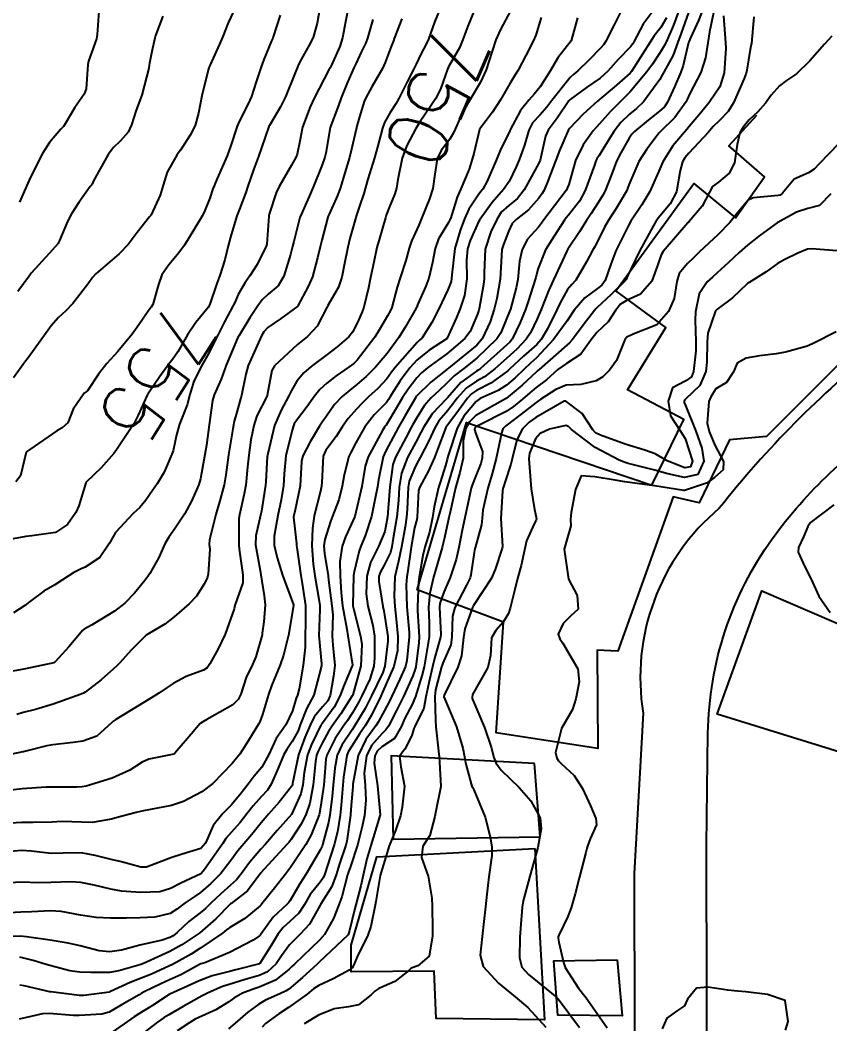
# Model space of a CAD drawing. Header units: metres. Extents: x 318500 to 325275, y 7408834 to 7428799.
# Drawn here: x 323869.6 to 323923.8, y 7420939.2 to 7421006.4 of the extents above; entities that cross this region are included whole.
import ezdxf
from ezdxf.enums import TextEntityAlignment as Align

# ---------------------------------------------------------------- set-up
doc = ezdxf.new("R2010")
doc.units = ezdxf.units.M
doc.header["$MEASUREMENT"] = 0
for name, color, linetype in [('Cotas', 45, 'Continuous'), ('Curvas de Nivel 1m', 11, 'Continuous'), ('Curvas de Nivel 5m', 15, 'Continuous'), ('Edificações', 30, 'Continuous'), ('Vias Primárias', 230, 'Continuous')]:
    doc.layers.add(name, color=color, linetype=linetype)
doc.styles.add('Style-STANDARD', font='STANDARD.shx')

msp = doc.modelspace()

# ---------------------------------------------------------------- linework, layer by layer
at = {"layer": 'Curvas de Nivel 1m', "flags": 128}
for points, elevation in [([(323897.704, 7421007.088), (323897.35, 7421006.219), (323896.942, 7421005.095), (323896.792, 7421004.76), (323896.445, 7421004.081), (323896.118, 7421003.421), (323895.967, 7421003.107), (323895.533, 7421002.225), (323894.976, 7421001.122), (323894.772, 7421000.757), (323894.396, 7421000.173), (323894.014, 7420999.507), (323893.875, 7420999.138), (323893.56, 7420997.944), (323893.338, 7420997.145), (323892.902, 7420995.718), (323892.738, 7420995.154), (323892.641, 7420994.839), (323892.31, 7420993.852), (323892.141, 7420993.323), (323892.09, 7420993.162), (323891.692, 7420991.753), (323891.556, 7420991.167), (323891.342, 7420990.086), (323891.152, 7420989.171), (323890.928, 7420988.485), (323890.221, 7420987.259), (323890.194, 7420987.207), (323890.179, 7420987.181), (323889.502, 7420985.889), (323888.858, 7420985.2), (323888.184, 7420984.649), (323886.65, 7420983.233), (323886.478, 7420982.922), (323886.166, 7420981.24), (323886.159, 7420981.22), (323886.139, 7420981.182), (323885.47, 7420979.896), (323885.264, 7420979.248), (323885.075, 7420978.276), (323884.932, 7420977.252), (323884.853, 7420976.477), (323884.729, 7420975.253), (323884.634, 7420974.672), (323884.308, 7420973.257), (323884.275, 7420973.01), (323884.267, 7420971.257), (323884.292, 7420970.971), (323884.536, 7420969.254), (323884.524, 7420968.702), (323884.024, 7420967.259), (323884.003, 7420967.206), (323883.947, 7420966.963), (323883.351, 7420965.269), (323882.895, 7420964.296), (323882.333, 7420963.283), (323882.151, 7420963.032), (323881.894, 7420962.87), (323880.749, 7420962.445), (323879.88, 7420961.985), (323879.485, 7420961.715), (323878.914, 7420961.33), (323878.265, 7420960.937), (323877.864, 7420960.691), (323876.042, 7420959.558), (323875.851, 7420959.436), (323875.777, 7420959.371), (323874.775, 7420958.442), (323873.831, 7420958.122), (323873.197, 7420958.032), (323871.827, 7420957.881), (323871.437, 7420957.815), (323870.027, 7420957.447), (323869.862, 7420957.407), (323869.819, 7420957.395), (323868.217, 7420957.063)], 751), ([(323909.804, 7421006.93), (323909.359, 7421006.054), (323908.813, 7421004.945), (323908.67, 7421004.733), (323908.453, 7421004.494), (323907.693, 7421003.706), (323906.944, 7421002.965), (323906.656, 7421002.739), (323906.426, 7421002.531), (323905.205, 7421000.988), (323904.862, 7421000.534), (323904.395, 7421000.011), (323903.905, 7420999.487), (323903.663, 7420999.007), (323903.376, 7420997.999), (323903.019, 7420997.013), (323902.808, 7420996.553), (323902.336, 7420995.571), (323901.96, 7420995.026), (323901.195, 7420994.159), (323900.394, 7420993.049), (323900.361, 7420992.987), (323900.297, 7420992.863), (323899.729, 7420991.608), (323899.56, 7420991.061), (323899.5, 7420990.299), (323899.51, 7420989.061), (323899.359, 7420987.937), (323899.064, 7420987.067), (323898.81, 7420986.472), (323898.207, 7420985.08), (323898.19, 7420985.06), (323897.001, 7420984.273), (323896.175, 7420983.605), (323895.707, 7420983.107), (323895.045, 7420982.228), (323894.363, 7420981.127), (323894.279, 7420980.987), (323894.135, 7420980.788), (323893.315, 7420979.949), (323892.691, 7420979.151), (323892.099, 7420978.077), (323891.772, 7420977.484), (323891.612, 7420977.165), (323891.308, 7420975.931), (323891.186, 7420975.169), (323890.945, 7420974.272), (323890.523, 7420973.175), (323890.388, 7420972.815), (323890.014, 7420971.61), (323889.958, 7420971.181), (323890.002, 7420970.667), (323890.235, 7420969.177), (323890.271, 7420968.883), (323890.496, 7420967.175), (323890.543, 7420966.575), (323890.503, 7420965.174), (323890.555, 7420964.539), (323890.68, 7420963.172), (323890.601, 7420962.465), (323890.375, 7420961.175), (323890.228, 7420960.823), (323889.868, 7420960.404), (323889.301, 7420959.745), (323889.031, 7420959.192), (323888.681, 7420958.353), (323888.256, 7420957.203), (323887.865, 7420955.274), (323887.855, 7420955.209), (323887.846, 7420955.163), (323887.798, 7420955.076), (323886.968, 7420954.036), (323886.256, 7420953.233), (323886.028, 7420952.975), (323885.761, 7420952.656), (323885.125, 7420951.871), (323884.596, 7420951.251), (323884.208, 7420950.783), (323883.729, 7420950.124), (323883.065, 7420949.27), (323882.405, 7420948.585), (323881.701, 7420947.994), (323881.282, 7420947.708), (323880.682, 7420947.3), (323880.124, 7420946.865), (323879.679, 7420946.591), (323878.651, 7420946.35), (323877.674, 7420946.292), (323876.748, 7420946.28), (323875.674, 7420946.271), (323874.735, 7420946.319), (323873.676, 7420946.471), (323872.377, 7420946.712), (323871.68, 7420946.767), (323870.412, 7420946.706), (323869.679, 7420946.684), (323868.523, 7420946.616)], 746), ([(323902.462, 7421007.03), (323901.762, 7421005.739), (323901.448, 7421005.035), (323901.2, 7421004.287), (323900.798, 7421003.044), (323900.422, 7421002.203), (323899.738, 7421001.06), (323899.239, 7421000.226), (323898.728, 7420999.075), (323898.628, 7420998.824), (323898.37, 7420998.389), (323897.805, 7420997.638), (323897.522, 7420997.088), (323897.367, 7420996.063), (323897.244, 7420995.091), (323897.014, 7420994.399), (323896.485, 7420993.098), (323896.429, 7420992.968), (323896.293, 7420992.638), (323895.815, 7420991.569), (323895.651, 7420991.109), (323895.43, 7420990.28), (323895.058, 7420989.118), (323894.856, 7420988.505), (323894.491, 7420987.126), (323894.415, 7420986.929), (323894.212, 7420986.581), (323893.682, 7420985.654), (323893.363, 7420985.142), (323892.174, 7420983.603), (323891.95, 7420983.385), (323891.648, 7420983.165), (323890.78, 7420982.555), (323890.153, 7420982.072), (323889.687, 7420981.647), (323889.322, 7420981.192), (323888.829, 7420980.5), (323888.115, 7420979.567), (323887.972, 7420979.352), (323887.912, 7420979.213), (323887.828, 7420978.935), (323887.407, 7420977.22), (323887.288, 7420976.005), (323887.244, 7420975.222), (323887.097, 7420974.275), (323886.872, 7420973.227), (323886.622, 7420971.837), (323886.637, 7420971.231), (323886.834, 7420970.391), (323887.196, 7420969.222), (323887.921, 7420967.24), (323887.931, 7420967.21), (323887.928, 7420967.189), (323887.592, 7420965.215), (323887.252, 7420963.877), (323887.028, 7420963.223), (323886.457, 7420961.81), (323886.245, 7420961.234), (323885.856, 7420959.89), (323885.68, 7420959.413), (323885.589, 7420959.243), (323884.921, 7420958.162), (323884.323, 7420957.255), (323884.101, 7420956.973), (323883.814, 7420956.619), (323882.522, 7420955.279), (323881.784, 7420954.722), (323880.564, 7420954.088), (323879.775, 7420953.818), (323877.889, 7420953.456), (323877.771, 7420953.436), (323877.41, 7420953.345), (323876.127, 7420953.002), (323875.763, 7420952.906), (323874.464, 7420952.678), (323873.76, 7420952.691), (323872.43, 7420952.74), (323871.759, 7420952.704), (323870.52, 7420952.677), (323869.759, 7420952.685), (323868.614, 7420952.605)], 749), ([(323891.572, 7421007.169), (323891.396, 7421006.251), (323891.197, 7421005.173), (323891.016, 7421004.61), (323890.432, 7421003.302), (323890.387, 7421003.224), (323890.368, 7421003.181), (323890.294, 7421003.048), (323889.323, 7421001.196), (323889.035, 7421000.566), (323888.52, 7420999.208), (323888.491, 7420999.095), (323888.368, 7420998.382), (323888.164, 7420997.401), (323888.094, 7420997.214), (323887.793, 7420996.666), (323886.96, 7420995.231), (323886.759, 7420994.798), (323886.302, 7420993.388), (323886.269, 7420993.272), (323886.263, 7420993.24), (323886.135, 7420991.378), (323886.101, 7420991.242), (323885.489, 7420990.016), (323885.004, 7420989.252), (323884.686, 7420988.813), (323884.231, 7420987.994), (323884.008, 7420987.479), (323883.898, 7420987.265), (323883.298, 7420986.179), (323882.859, 7420985.28), (323882.176, 7420983.916), (323881.824, 7420983.295), (323881.258, 7420982.199), (323880.988, 7420981.307), (323880.808, 7420980.632), (323880.307, 7420979.317), (323880.103, 7420978.606), (323879.871, 7420977.543), (323879.796, 7420977.323), (323879.277, 7420976.123), (323878.811, 7420975.332), (323878.495, 7420974.894), (323878.043, 7420974.234), (323877.638, 7420973.744), (323877.2, 7420973.352), (323876.017, 7420972.084), (323875.621, 7420971.376), (323874.977, 7420970.404), (323873.985, 7420969.762), (323873.734, 7420969.652), (323873.234, 7420969.407), (323872.466, 7420968.922), (323871.967, 7420968.584), (323871.232, 7420968.16), (323870.274, 7420967.445), (323869.947, 7420967.198), (323869.19, 7420966.709)], 754), ([(323884.064, 7421007.266), (323883.562, 7421006.186), (323883.195, 7421005.279), (323882.976, 7421004.758), (323882.434, 7421003.571), (323882.344, 7421003.379), (323882.304, 7421003.292), (323882.243, 7421003.107), (323881.791, 7421001.299), (323881.567, 7421000.128), (323881.341, 7420999.306), (323881.018, 7420998.663), (323880.355, 7420997.662), (323880.215, 7420997.458), (323880.119, 7420997.322), (323879.479, 7420996.188), (323879.209, 7420995.331), (323878.997, 7420994.656), (323878.404, 7420993.339), (323878.364, 7420993.274), (323878.298, 7420993.2), (323877.479, 7420992.155), (323876.872, 7420991.361), (323876.263, 7420990.717), (323874.709, 7420989.393), (323874.489, 7420989.153), (323874.241, 7420988.783), (323873.641, 7420987.994), (323873.158, 7420987.411), (323872.707, 7420986.92), (323872.206, 7420986.463), (323871.718, 7420985.907), (323871.375, 7420985.432), (323870.173, 7420983.765), (323869.945, 7420983.453), (323869.194, 7420982.425)], 757), ([(323914.328, 7421006.872), (323913.844, 7421005.501), (323913.622, 7421004.878), (323913.301, 7421004.028), (323912.68, 7421002.887), (323912.589, 7421002.728), (323912.425, 7421002.401), (323911.332, 7421000.906), (323910.861, 7421000.455), (323910.397, 7421000.075), (323909.814, 7420999.504), (323909.361, 7420998.93), (323908.982, 7420998.323), (323908.355, 7420997.298), (323908.214, 7420997.08), (323908.148, 7420996.943), (323908.052, 7420996.649), (323907.432, 7420994.953), (323907.035, 7420994.243), (323906.305, 7420993.322), (323906.146, 7420993.128), (323906.036, 7420992.974), (323905.35, 7420991.918), (323904.777, 7420990.992), (323904.257, 7420989.703), (323904.116, 7420989.137), (323904.078, 7420989.002), (323903.641, 7420987.594), (323903.434, 7420987.008), (323903.076, 7420986.142), (323902.548, 7420985.016), (323902.389, 7420984.817), (323902.186, 7420984.636), (323900.421, 7420983.046), (323900.279, 7420982.937), (323900.167, 7420982.873), (323899.112, 7420982.109), (323898.211, 7420981.079), (323898.181, 7420981.038), (323898.139, 7420980.991), (323897.186, 7420980.027), (323896.608, 7420979.095), (323896.443, 7420978.761), (323896.1, 7420978.132), (323895.544, 7420977.108), (323895.135, 7420976.053), (323894.982, 7420975.116), (323894.934, 7420974.229), (323894.833, 7420973.118), (323894.597, 7420971.702), (323894.5, 7420971.123), (323894.398, 7420970.73), (323893.992, 7420969.901), (323893.708, 7420969.41), (323893.633, 7420969.135), (323893.635, 7420968.794), (323893.9, 7420967.131), (323893.955, 7420966.829), (323894.228, 7420965.126), (323894.236, 7420964.814), (323894.037, 7420963.128), (323893.896, 7420962.709), (323893.133, 7420961.141), (323892.708, 7420960.307), (323892.029, 7420959.157), (323891.96, 7420959.047), (323891.846, 7420958.882), (323891.158, 7420957.839), (323890.849, 7420957.17), (323890.679, 7420956.303), (323890.584, 7420955.172), (323890.516, 7420954.446), (323890.357, 7420953.174), (323890.261, 7420952.677), (323889.857, 7420951.179), (323889.829, 7420951.09), (323889.737, 7420950.863), (323888.744, 7420949.195), (323888.339, 7420948.572), (323887.694, 7420947.461), (323887.595, 7420947.308), (323887.497, 7420947.212), (323886.563, 7420946.335), (323885.759, 7420945.229), (323885.723, 7420945.166), (323885.659, 7420945.093), (323885.23, 7420944.811), (323883.647, 7420943.967), (323882.002, 7420943.285), (323881.72, 7420943.207), (323881.638, 7420943.18), (323880.422, 7420942.509), (323879.622, 7420942.138), (323879.05, 7420941.887), (323877.927, 7420941.335), (323877.725, 7420941.222), (323877.607, 7420941.149), (323876.468, 7420940.486), (323875.589, 7420939.993), (323875.107, 7420939.855), (323873.586, 7420939.759), (323873.215, 7420939.766), (323871.587, 7420939.884), (323871.139, 7420939.875), (323869.581, 7420939.525)], 742), ([(323874.915, 7421006.962), (323874.787, 7421005.395), (323874.743, 7421005.109), (323874.443, 7421004.238), (323874.208, 7421003.628), (323874.168, 7421003.403), (323874.055, 7421001.762), (323873.926, 7421001.405), (323873.299, 7421000.508), (323872.661, 7420999.417), (323872.539, 7420999.257), (323872.375, 7420999.07), (323871.613, 7420998.179), (323871.141, 7420997.438), (323870.334, 7420995.862), (323870.152, 7420995.453), (323869.598, 7420994.173)], 759), ([(323913.635, 7421006.879), (323913.339, 7421006.02), (323912.83, 7421004.886), (323912.71, 7421004.634), (323912.45, 7421004.191), (323911.916, 7421003.419), (323911.546, 7421002.903), (323910.416, 7421001.552), (323909.794, 7421000.929), (323909.101, 7421000.238), (323908.387, 7420999.422), (323908.155, 7420999.172), (323907.951, 7420998.946), (323907.297, 7420998.026), (323906.787, 7420996.963), (323906.334, 7420995.373), (323906.146, 7420994.973), (323905.367, 7420993.931), (323904.665, 7420992.995), (323904.515, 7420992.778), (323904.293, 7420992.521), (323903.578, 7420991.71), (323903.21, 7420991.011), (323903.039, 7420990.235), (323902.911, 7420989.013), (323902.802, 7420988.454), (323902.424, 7420987.018), (323902.369, 7420986.867), (323902.212, 7420986.489), (323901.785, 7420985.437), (323901.512, 7420985.03), (323900.177, 7420983.737), (323899.312, 7420983.063), (323898.675, 7420982.559), (323898.155, 7420982.059), (323897.653, 7420981.58), (323897.12, 7420981.09), (323896.663, 7420980.564), (323896.119, 7420979.692), (323895.909, 7420979.307), (323895.793, 7420979.105), (323895.447, 7420978.453), (323894.732, 7420977.12), (323894.57, 7420976.635), (323894.367, 7420975.125), (323894.347, 7420974.835), (323894.199, 7420973.127), (323894.02, 7420972.15), (323893.614, 7420971.136), (323893.064, 7420970.073), (323892.822, 7420969.147), (323892.786, 7420967.965), (323892.894, 7420967.146), (323893.216, 7420965.866), (323893.332, 7420965.139), (323893.348, 7420963.698), (323893.29, 7420963.139), (323893.015, 7420962.267), (323892.497, 7420961.151), (323892.286, 7420960.742), (323891.863, 7420960.02), (323891.524, 7420959.494), (323891.296, 7420959.166), (323890.716, 7420958.292), (323890.143, 7420957.177), (323890.075, 7420956.92), (323889.941, 7420955.179), (323889.928, 7420955.049), (323889.782, 7420953.992), (323889.665, 7420953.288), (323889.64, 7420953.182), (323889.1, 7420951.839), (323888.747, 7420951.195), (323887.725, 7420949.662), (323887.394, 7420949.215), (323886.649, 7420948.283), (323885.812, 7420947.229), (323885.756, 7420947.163), (323885.688, 7420947.089), (323884.664, 7420946.256), (323883.666, 7420945.654), (323883.443, 7420945.483), (323883.17, 7420945.267), (323881.649, 7420944.232), (323881.072, 7420943.87), (323880.074, 7420943.306), (323879.792, 7420943.154), (323879.637, 7420943.081), (323878.42, 7420942.536), (323877.623, 7420942.207), (323877.003, 7420941.966), (323875.683, 7420941.369), (323875.635, 7420941.345), (323875.609, 7420941.332), (323873.894, 7420941.098), (323873.606, 7420941.096), (323871.687, 7420941.34), (323871.609, 7420941.35), (323871.246, 7420941.425), (323869.911, 7420941.744), (323869.613, 7420941.797)], 743), ([(323915.198, 7421006.859), (323914.997, 7421006.347), (323914.465, 7421005.18), (323914.371, 7421004.961), (323914.341, 7421004.871), (323913.975, 7421003.337), (323913.814, 7421002.876), (323913.399, 7421001.902), (323912.933, 7421000.885), (323912.722, 7421000.57), (323912.401, 7421000.267), (323911.632, 7420999.661), (323910.728, 7420998.915), (323910.555, 7420998.739), (323910.373, 7420998.458), (323909.803, 7420997.481), (323909.526, 7420996.928), (323909.2, 7420996.073), (323908.767, 7420994.936), (323908.614, 7420994.648), (323908.319, 7420994.186), (323907.825, 7420993.43), (323907.513, 7420992.952), (323907.049, 7420992.198), (323906.271, 7420991.043), (323906.243, 7420990.998), (323906.225, 7420990.971), (323906.193, 7420990.895), (323905.308, 7420988.984), (323904.978, 7420988.249), (323904.482, 7420986.996), (323904.211, 7420986.373), (323903.763, 7420985.438), (323903.483, 7420985.007), (323902.85, 7420984.347), (323902.177, 7420983.74), (323901.394, 7420983.032), (323900.699, 7420982.504), (323900.157, 7420982.206), (323899.472, 7420981.738), (323898.875, 7420981.069), (323898.563, 7420980.644), (323898.125, 7420980.111), (323897.642, 7420979.56), (323897.365, 7420979.087), (323896.982, 7420978.21), (323896.391, 7420977.097), (323896.284, 7420976.901), (323896.081, 7420976.513), (323895.656, 7420975.516), (323895.585, 7420975.107), (323895.531, 7420973.614), (323895.488, 7420973.108), (323895.383, 7420972.469), (323895.149, 7420971.113), (323894.944, 7420970.168), (323894.694, 7420969.119), (323894.659, 7420967.812), (323894.704, 7420967.119), (323894.79, 7420966.275), (323894.9, 7420965.115), (323894.874, 7420964.157), (323894.639, 7420963.119), (323893.883, 7420961.389), (323893.758, 7420961.132), (323893.142, 7420959.859), (323892.717, 7420959.147), (323892.363, 7420958.631), (323891.829, 7420957.791), (323891.586, 7420957.4), (323891.492, 7420957.163), (323891.272, 7420955.699), (323891.223, 7420955.166), (323891.117, 7420953.829), (323891.042, 7420953.167), (323890.862, 7420952.06), (323890.633, 7420951.171), (323890.414, 7420950.493), (323889.995, 7420949.177), (323889.915, 7420948.98), (323889.712, 7420948.677), (323889.043, 7420947.846), (323888.664, 7420947.195), (323888.284, 7420946.598), (323887.672, 7420946.04), (323887.23, 7420945.651), (323886.904, 7420945.218), (323886.423, 7420944.452), (323885.673, 7420943.23), (323885.655, 7420943.215), (323885.64, 7420943.206), (323884.069, 7420942.818), (323883.632, 7420942.71), (323882.482, 7420942.422), (323881.622, 7420942.085), (323881.085, 7420941.828), (323879.887, 7420941.307), (323879.702, 7420941.216), (323879.608, 7420941.16), (323878.496, 7420940.427), (323877.588, 7420939.861), (323877.265, 7420939.665), (323876.831, 7420939.351), (323875.571, 7420938.491)], 741), ([(323904.483, 7421006.549), (323904.118, 7421005.352), (323903.974, 7421005.005), (323903.463, 7421003.991), (323902.948, 7421003.015), (323902.741, 7421002.703), (323902.422, 7421002.194), (323901.767, 7421001.03), (323901.223, 7421000.212), (323900.381, 7420999.101), (323900.359, 7420999.072), (323900.352, 7420999.05), (323899.974, 7420997.438), (323899.869, 7420997.057), (323899.669, 7420996.385), (323899.111, 7420995.068), (323898.871, 7420994.523), (323898.409, 7420993.078), (323898.384, 7420992.994), (323898.296, 7420992.814), (323897.627, 7420991.739), (323897.389, 7420991.089), (323897.215, 7420990.136), (323896.971, 7420989.093), (323896.773, 7420988.564), (323896.223, 7420987.314), (323896.158, 7420987.164), (323896.125, 7420987.101), (323895.431, 7420985.882), (323894.956, 7420985.119), (323894.179, 7420984.057), (323893.403, 7420983.142), (323892.789, 7420982.522), (323892.152, 7420981.972), (323891.697, 7420981.614), (323891.172, 7420981.17), (323890.673, 7420980.633), (323890.12, 7420979.853), (323889.844, 7420979.454), (323889.666, 7420979.187), (323889.044, 7420978.14), (323888.545, 7420977.203), (323888.459, 7420976.83), (323888.377, 7420975.205), (323888.036, 7420973.6), (323887.936, 7420973.211), (323887.923, 7420973.106), (323888.021, 7420972.318), (323888.129, 7420971.326), (323888.131, 7420971.208), (323888.14, 7420971.076), (323888.406, 7420969.204), (323888.502, 7420968.672), (323888.73, 7420967.198), (323888.733, 7420965.993), (323888.712, 7420965.198), (323888.705, 7420964.411), (323888.562, 7420963.2), (323888.297, 7420961.617), (323888.18, 7420961.205), (323888.1, 7420960.983), (323887.864, 7420960.149), (323887.407, 7420959.217), (323886.757, 7420958.305), (323886.27, 7420957.233), (323885.811, 7420956.376), (323885.283, 7420955.767), (323884.88, 7420955.249), (323884.413, 7420954.631), (323883.779, 7420953.855), (323883.194, 7420953.269), (323882.56, 7420952.475), (323882.041, 7420951.285), (323881.736, 7420950.938), (323880.469, 7420950.566), (323879.73, 7420950.313), (323878.083, 7420949.694), (323877.723, 7420949.683), (323876.414, 7420950.053), (323875.722, 7420950.193), (323874.652, 7420950.455), (323873.729, 7420950.639), (323872.512, 7420950.624), (323871.728, 7420950.609), (323870.404, 7420950.765), (323869.73, 7420950.811), (323868.503, 7420950.688)], 748), ([(323906.921, 7421006.528), (323906.479, 7421004.97), (323905.593, 7421003.832), (323905.117, 7421002.99), (323904.419, 7421001.91), (323904.012, 7421001.406), (323903.658, 7421001.008), (323903.101, 7421000.311), (323902.406, 7420999.02), (323902.398, 7420999.001), (323902.379, 7420998.953), (323901.742, 7420997.647), (323901.492, 7420997.033), (323900.871, 7420995.578), (323900.574, 7420995.046), (323900.468, 7420994.908), (323900.325, 7420994.727), (323899.653, 7420993.717), (323899.359, 7420993.064), (323899.067, 7420992.289), (323898.717, 7420991.073), (323898.504, 7420989.328), (323898.492, 7420989.076), (323898.458, 7420988.865), (323898.239, 7420988.318), (323897.841, 7420987.468), (323897.658, 7420987.086), (323897.171, 7420986.125), (323896.519, 7420985.097), (323896.347, 7420984.94), (323896.187, 7420984.795), (323894.721, 7420983.122), (323894.482, 7420982.808), (323894.158, 7420982.359), (323893.565, 7420981.722), (323892.942, 7420981.148), (323892.539, 7420980.749), (323892.127, 7420980.325), (323891.571, 7420979.713), (323891.2, 7420979.169), (323890.781, 7420978.495), (323890.094, 7420977.595), (323889.914, 7420977.183), (323889.816, 7420975.432), (323889.8, 7420975.184), (323889.719, 7420974.849), (323889.302, 7420973.191), (323889.195, 7420972.365), (323889.137, 7420971.193), (323889.227, 7420969.956), (323889.354, 7420969.189), (323889.646, 7420967.493), (323889.689, 7420967.184), (323889.687, 7420966.924), (323889.617, 7420965.185), (323889.79, 7420963.294), (323889.791, 7420963.182), (323889.774, 7420963.057), (323889.29, 7420961.189), (323888.792, 7420960.271), (323888.372, 7420959.202), (323888.232, 7420958.816), (323887.833, 7420958.099), (323887.472, 7420957.569), (323887.285, 7420957.218), (323886.898, 7420956.311), (323886.429, 7420955.231), (323886.183, 7420954.845), (323885.788, 7420954.41), (323885.233, 7420953.791), (323884.805, 7420953.25), (323884.347, 7420952.668), (323883.751, 7420952.014), (323883.408, 7420951.602), (323883.187, 7420951.268), (323881.961, 7420949.525), (323881.78, 7420949.289), (323881.754, 7420949.255), (323881.719, 7420949.236), (323880.397, 7420948.616), (323879.704, 7420948.261), (323878.977, 7420948.045), (323877.7, 7420947.991), (323876.417, 7420948.076), (323875.699, 7420948.22), (323874.594, 7420948.488), (323873.703, 7420948.65), (323873.008, 7420948.706), (323871.702, 7420948.653), (323870.901, 7420948.631), (323869.702, 7420948.686), (323868.551, 7420948.612)], 747), ([(323893.229, 7421006.399), (323892.869, 7421005.154), (323892.758, 7421004.853), (323892.446, 7421004.215), (323892.113, 7421003.485), (323891.967, 7421003.165), (323891.492, 7421002.096), (323891.109, 7421001.173), (323890.921, 7421000.656), (323890.38, 7420999.18), (323890.083, 7420997.455), (323890.014, 7420997.185), (323889.838, 7420996.681), (323889.243, 7420995.196), (323888.962, 7420994.559), (323888.359, 7420993.209), (323888.346, 7420993.163), (323888.297, 7420992.986), (323887.935, 7420991.555), (323887.861, 7420991.216), (323887.727, 7420990.681), (323887.273, 7420989.225), (323886.886, 7420988.585), (323886.232, 7420988.033), (323885.819, 7420987.652), (323885.529, 7420987.247), (323885.012, 7420986.448), (323884.282, 7420985.259), (323884.252, 7420985.197), (323884.188, 7420985.075), (323883.423, 7420983.271), (323883.085, 7420982.347), (323882.615, 7420981.283), (323882.503, 7420980.916), (323882.286, 7420979.287), (323882.096, 7420977.929), (323881.992, 7420977.291), (323881.702, 7420975.659), (323881.602, 7420975.297), (323881.122, 7420974.225), (323880.628, 7420973.311), (323880.02, 7420972.367), (323879.577, 7420971.762), (323879.325, 7420971.327), (323878.92, 7420970.407), (323878.326, 7420969.337), (323878.183, 7420969.132), (323877.973, 7420968.871), (323877.28, 7420968.03), (323876.642, 7420967.36), (323875.944, 7420966.82), (323874.413, 7420965.871), (323873.932, 7420965.607), (323873.817, 7420965.516), (323873.715, 7420965.402), (323872.905, 7420964.42), (323871.987, 7420963.419), (323871.938, 7420963.381), (323871.899, 7420963.367), (323870.324, 7420963.013), (323869.892, 7420962.94), (323868.631, 7420962.721)], 753), ([(323887.028, 7421006.685), (323886.564, 7421005.238), (323886.537, 7421005.161), (323886.456, 7421004.97), (323885.947, 7421003.735), (323885.765, 7421003.247), (323885.435, 7421002.235), (323885.113, 7421001.253), (323884.897, 7421000.761), (323884.388, 7420999.77), (323884.22, 7420999.425), (323884.155, 7420999.263), (323883.719, 7420997.91), (323883.486, 7420997.273), (323882.828, 7420995.776), (323882.614, 7420995.286), (323882.537, 7420995.077), (323882.317, 7420994.453), (323881.984, 7420993.615), (323881.829, 7420993.297), (323881.26, 7420992.33), (323880.63, 7420991.315), (323880.265, 7420990.789), (323879.594, 7420989.989), (323879.127, 7420989.331), (323878.89, 7420988.684), (323878.506, 7420987.337), (323878.401, 7420987.154), (323878.213, 7420986.897), (323877.573, 7420985.975), (323877.128, 7420985.356), (323876.178, 7420984.198), (323875.445, 7420983.381), (323874.879, 7420982.67), (323874.142, 7420981.565), (323874.06, 7420981.482), (323873.915, 7420981.402), (323873.193, 7420980.341), (323872.821, 7420979.413), (323872.45, 7420979.073), (323872.105, 7420978.871), (323870.284, 7420977.64), (323870.09, 7420977.499), (323870.057, 7420977.45), (323869.656, 7420975.866), (323869.365, 7420975.46)], 756), ([(323895.158, 7421006.441), (323894.661, 7421005.127), (323894.6, 7421004.986), (323894.452, 7421004.608), (323894.044, 7421003.527), (323893.863, 7421003.138), (323893.17, 7421001.901), (323892.756, 7421001.155), (323892.65, 7421000.913), (323892.394, 7421000.107), (323892.185, 7420999.36), (323892.131, 7420999.162), (323891.801, 7420997.723), (323891.667, 7420997.167), (323891.365, 7420996.144), (323891.054, 7420995.173), (323890.861, 7420994.635), (323890.303, 7420993.383), (323890.237, 7420993.245), (323890.215, 7420993.181), (323889.824, 7420991.639), (323889.715, 7420991.188), (323889.535, 7420990.463), (323889.187, 7420989.196), (323888.906, 7420988.534), (323888.221, 7420987.243), (323888.205, 7420987.225), (323887.049, 7420986.386), (323886.198, 7420985.801), (323885.929, 7420985.508), (323885.78, 7420985.244), (323885.286, 7420984.142), (323884.901, 7420983.253), (323884.736, 7420982.68), (323884.44, 7420981.257), (323884.377, 7420981.017), (323884.123, 7420980.126), (323883.934, 7420979.441), (323883.9, 7420979.263), (323883.862, 7420979.018), (323883.577, 7420977.268), (323883.395, 7420975.945), (323883.285, 7420975.272), (323883.028, 7420974.293), (323882.725, 7420973.28), (323882.305, 7420971.578), (323882.293, 7420971.286), (323882.319, 7420970.971), (323882.218, 7420969.286), (323882.165, 7420969.099), (323881.971, 7420968.662), (323881.445, 7420967.811), (323880.936, 7420967.305), (323879.941, 7420966.436), (323879.323, 7420965.939), (323878.3, 7420965.336), (323878.063, 7420965.203), (323877.926, 7420965.086), (323877.07, 7420964.195), (323876.318, 7420963.364), (323876.108, 7420963.156), (323875.894, 7420962.958), (323875.052, 7420962.213), (323874.001, 7420961.398), (323873.869, 7420961.322), (323873.726, 7420961.259), (323871.862, 7420960.595), (323870.667, 7420960.246), (323869.856, 7420960.034), (323869.417, 7420959.891)], 752), ([(323879.179, 7421006.634), (323878.7, 7421005.338), (323878.644, 7421005.151), (323878.444, 7421004.266), (323878.289, 7421003.485), (323878.272, 7421003.342), (323878.246, 7421003.16), (323877.773, 7421001.35), (323877.403, 7421000.346), (323877.09, 7420999.359), (323876.874, 7420998.861), (323876.364, 7420998.279), (323875.893, 7420997.841), (323875.527, 7420997.382), (323874.552, 7420995.617), (323874.461, 7420995.398), (323874.408, 7420995.32), (323874.327, 7420995.229), (323873.563, 7420994.156), (323873.086, 7420993.412), (323872.811, 7420992.896), (323872.273, 7420991.609), (323872.217, 7420991.475), (323872.184, 7420991.421), (323871.582, 7420990.749), (323870.41, 7420989.448), (323870.336, 7420989.361), (323870.247, 7420989.241), (323869.493, 7420988.199)], 758), ([(323912.854, 7421006.516), (323912.475, 7421005.868), (323912.048, 7421005.315), (323911.775, 7421004.9), (323911.269, 7421004.087), (323910.516, 7421002.919), (323910.429, 7421002.816), (323909.368, 7421001.885), (323908.411, 7421001.07), (323908.344, 7421001.017), (323908.255, 7421000.952), (323907.28, 7421000.073), (323906.382, 7420999.115), (323906.319, 7420999.033), (323906.281, 7420998.971), (323905.7, 7420997.64), (323905.456, 7420996.983), (323904.93, 7420995.585), (323904.688, 7420994.995), (323904.552, 7420994.771), (323904.322, 7420994.456), (323903.644, 7420993.673), (323902.806, 7420993.015), (323902.55, 7420992.764), (323902.288, 7420992.212), (323901.957, 7420991.343), (323901.861, 7420991.026), (323901.832, 7420990.593), (323901.75, 7420989.028), (323901.528, 7420987.733), (323901.344, 7420987.033), (323901.063, 7420986.181), (323900.545, 7420985.045), (323900.186, 7420984.625), (323898.29, 7420983.078), (323898.224, 7420983.024), (323898.168, 7420982.977), (323897.104, 7420982.142), (323896.141, 7420981.193), (323896.098, 7420981.143), (323896.075, 7420981.101), (323895.36, 7420979.872), (323894.937, 7420979.118), (323894.094, 7420977.545), (323893.927, 7420977.132), (323893.609, 7420975.595), (323893.528, 7420975.138), (323893.41, 7420974.499), (323893.137, 7420973.143), (323892.719, 7420971.852), (323892.415, 7420971.154), (323892.307, 7420970.854), (323891.984, 7420969.451), (323891.937, 7420969.204), (323891.933, 7420969.16), (323891.885, 7420967.236), (323891.893, 7420967.161), (323891.956, 7420966.903), (323892.407, 7420965.153), (323892.486, 7420964.587), (323892.414, 7420963.152), (323891.881, 7420961.227), (323891.862, 7420961.178), (323891.853, 7420961.16), (323891.08, 7420959.949), (323890.529, 7420959.173), (323890.258, 7420958.761), (323889.832, 7420957.978), (323889.564, 7420957.444), (323889.468, 7420957.185), (323889.39, 7420956.76), (323889.232, 7420955.189), (323889.003, 7420953.97), (323888.738, 7420953.195), (323888.416, 7420952.545), (323887.745, 7420951.513), (323887.608, 7420951.346), (323887.491, 7420951.214), (323885.72, 7420949.277), (323885.705, 7420949.255), (323885.692, 7420949.24), (323884.835, 7420948.111), (323883.76, 7420947.259), (323883.719, 7420947.23), (323883.689, 7420947.206), (323882.72, 7420946.229), (323881.66, 7420945.29), (323880.458, 7420944.496), (323879.647, 7420944.052), (323878.085, 7420943.333), (323877.781, 7420943.195), (323877.637, 7420943.145), (323876.244, 7420942.748), (323875.629, 7420942.635), (323874.373, 7420942.639), (323873.629, 7420942.66), (323872.973, 7420942.742), (323871.627, 7420943.095), (323871.375, 7420943.171), (323870.506, 7420943.437), (323869.633, 7420943.654)], 744), ([(323916.672, 7421006.652), (323916.807, 7421004.835), (323916.82, 7421004.469), (323916.728, 7421002.836), (323916.421, 7421001.904), (323915.727, 7421000.85), (323915.127, 7421000.131), (323914.386, 7420999.245), (323914.217, 7420999.037), (323914.07, 7420998.873), (323913.284, 7420997.963), (323912.621, 7420996.887), (323912.344, 7420996.259), (323911.747, 7420994.899), (323911.217, 7420994.006), (323910.488, 7420992.917), (323910.295, 7420992.583), (323909.742, 7420991.462), (323909.484, 7420990.928), (323909.147, 7420990.045), (323908.763, 7420988.935), (323908.549, 7420988.633), (323908.242, 7420988.396), (323907.401, 7420987.784), (323906.68, 7420986.963), (323906.213, 7420986.241), (323905.318, 7420984.983), (323904.178, 7420983.773), (323903.774, 7420983.404), (323903.351, 7420983.008), (323902.74, 7420982.436), (323902.154, 7420981.929), (323901.605, 7420981.571), (323900.412, 7420981.046), (323900.137, 7420980.853), (323899.321, 7420979.863), (323898.859, 7420979.069), (323898.254, 7420977.24), (323898.226, 7420977.078), (323898.203, 7420976.964), (323898.082, 7420976.561), (323897.728, 7420975.421), (323897.616, 7420975.084), (323897.321, 7420973.807), (323897.219, 7420973.088), (323897.013, 7420972.097), (323896.702, 7420971.093), (323896.562, 7420970.534), (323896.324, 7420969.097), (323896.288, 7420968.786), (323896.209, 7420967.098), (323896.22, 7420966.833), (323896.331, 7420965.096), (323896.305, 7420964.716), (323896.098, 7420963.098), (323896.06, 7420962.937), (323895.894, 7420962.488), (323895.281, 7420961.109), (323894.815, 7420960.167), (323894.268, 7420959.124), (323894.096, 7420958.876), (323893.843, 7420958.633), (323893.142, 7420957.828), (323892.811, 7420957.145), (323892.646, 7420955.985), (323892.707, 7420955.146), (323892.767, 7420954.163), (323892.659, 7420953.147), (323892.503, 7420952.404), (323892.19, 7420951.153), (323891.726, 7420949.738), (323891.571, 7420949.312), (323891.53, 7420949.162), (323891.152, 7420947.711), (323890.962, 7420947.167), (323890.595, 7420946.252), (323889.997, 7420945.177), (323889.656, 7420944.796), (323887.999, 7420943.205), (323887.812, 7420943.033), (323887.635, 7420942.857), (323886.729, 7420942.113), (323885.616, 7420941.651), (323885.297, 7420941.553), (323884.514, 7420941.246), (323883.943, 7420940.917), (323883.601, 7420940.667), (323882.729, 7420940.137), (323881.585, 7420939.628), (323881.357, 7420939.519), (323880.995, 7420939.296), (323880.139, 7420938.74)], 739), ([(323918.713, 7421006.581), (323918.543, 7421004.809), (323918.529, 7421004.74), (323918.454, 7421004.395), (323918.235, 7421003.011), (323918.194, 7421002.814), (323918.066, 7421002.455), (323917.347, 7421000.826), (323916.99, 7421000.242), (323916.392, 7420999.63), (323915.994, 7420999.238), (323915.642, 7420998.851), (323914.359, 7420997.467), (323914.083, 7420997.144), (323913.924, 7420996.874), (323913.767, 7420996.299), (323913.521, 7420994.872), (323913.117, 7420994.079), (323912.303, 7420993.104), (323912.211, 7420992.982), (323912.154, 7420992.892), (323911.968, 7420992.568), (323911.057, 7420990.908), (323910.253, 7420989.233), (323910.162, 7420989.01), (323910.101, 7420988.921), (323909.17, 7420987.996), (323908.223, 7420987.126), (323908.127, 7420987.036), (323908.038, 7420986.943), (323907.509, 7420986.247), (323906.546, 7420984.965), (323906.386, 7420984.778), (323906.195, 7420984.612), (323904.349, 7420982.997), (323904.252, 7420982.915), (323904.168, 7420982.838), (323903.216, 7420981.948), (323902.14, 7420981.042), (323902.124, 7420981.037), (323902.1, 7420981.021), (323900.123, 7420979.899), (323899.693, 7420979.479), (323899.449, 7420979.06), (323899.259, 7420978.22), (323899.262, 7420977.062), (323899.054, 7420976.087), (323898.744, 7420975.07), (323898.389, 7420973.429), (323898.316, 7420973.076), (323898.016, 7420971.722), (323897.894, 7420971.198), (323897.862, 7420971.081), (323897.441, 7420969.633), (323897.294, 7420969.087), (323897.039, 7420968.02), (323896.959, 7420967.09), (323897.004, 7420966.029), (323896.988, 7420965.089), (323896.843, 7420964.164), (323896.65, 7420963.092), (323896.505, 7420962.482), (323896.072, 7420961.098), (323896.023, 7420960.953), (323895.873, 7420960.621), (323895.351, 7420959.614), (323895.141, 7420959.111), (323894.669, 7420958.286), (323893.829, 7420957.732), (323893.515, 7420957.445), (323893.363, 7420957.137), (323893.319, 7420956.641), (323893.534, 7420955.134), (323893.711, 7420953.191), (323893.705, 7420953.131), (323893.24, 7420951.645), (323893.088, 7420951.14), (323892.823, 7420950.236), (323892.573, 7420949.147), (323892.425, 7420948.433), (323892.083, 7420947.154), (323892.002, 7420946.839), (323891.664, 7420945.441), (323891.605, 7420945.216), (323891.571, 7420945.161), (323889.642, 7420943.336), (323889.477, 7420943.182), (323888.523, 7420942.3), (323887.615, 7420941.518), (323887.423, 7420941.402), (323886.998, 7420941.216), (323886.046, 7420940.783), (323885.599, 7420940.507), (323884.857, 7420939.975), (323884.017, 7420939.253), (323883.576, 7420938.874)], 738), ([(323923.909, 7421005.298), (323923.438, 7421004.745), (323922.449, 7421003.637), (323921.547, 7421002.773), (323920.892, 7421002.324), (323920.428, 7421001.967), (323919.871, 7421001.34), (323919.475, 7421000.799), (323918.978, 7421000.228), (323918.393, 7420999.695), (323917.991, 7420999.211), (323917.762, 7420998.819), (323917.59, 7420998.04), (323917.399, 7420996.824), (323917.055, 7420996.124), (323916.34, 7420995.529), (323915.94, 7420995.24), (323915.738, 7420994.846), (323915.253, 7420993.913), (323914.358, 7420992.859), (323914.328, 7420992.831), (323914.299, 7420992.799), (323912.644, 7420990.885), (323912.511, 7420990.652), (323912.266, 7420989.941), (323911.886, 7420988.895), (323911.126, 7420988.017), (323910.231, 7420987.627), (323909.793, 7420987.358), (323909.461, 7420986.928), (323908.968, 7420986.177), (323908.205, 7420985.456), (323907.801, 7420984.946), (323907.132, 7420984.01), (323906.176, 7420983.392), (323905.603, 7420982.978), (323904.845, 7420982.304), (323904.152, 7420981.773), (323903.722, 7420981.428), (323903.237, 7420981.009), (323902.636, 7420980.514), (323902.132, 7420980.175), (323900.332, 7420979.265), (323900.111, 7420979.144), (323900.065, 7420979.097), (323900.037, 7420979.051), (323900.023, 7420978.965), (323900.106, 7420978.691), (323900.563, 7420977.509), (323900.538, 7420977.043), (323900.437, 7420976.693), (323900.071, 7420975.759), (323899.862, 7420975.254), (323899.797, 7420975.054), (323899.725, 7420974.725), (323899.381, 7420973.06), (323899.209, 7420972.244), (323898.973, 7420971.066), (323898.8, 7420970.266), (323898.399, 7420969.074), (323897.97, 7420968.077), (323897.708, 7420967.337), (323897.682, 7420967.083), (323897.766, 7420965.249), (323897.745, 7420965.082), (323897.351, 7420963.643), (323897.223, 7420963.087), (323896.961, 7420962.018), (323896.776, 7420961.091), (323896.632, 7420960.329), (323896.038, 7420959.098), (323895.972, 7420958.974), (323895.841, 7420958.485), (323895.359, 7420957.575), (323895.014, 7420957.112), (323895.101, 7420956.398), (323895.355, 7420955.107), (323895.186, 7420953.701), (323895.071, 7420953.11), (323894.733, 7420952.137), (323894.312, 7420951.121), (323893.72, 7420949.13), (323893.431, 7420947.397), (323893.377, 7420947.135), (323893.091, 7420945.716), (323892.896, 7420945.141), (323892.178, 7420943.677), (323891.951, 7420943.147), (323891.836, 7420942.949), (323891.635, 7420942.798), (323890.582, 7420942.209), (323889.619, 7420941.771), (323889.266, 7420941.535), (323888.842, 7420941.192), (323887.596, 7420940.299), (323886.931, 7420939.875), (323886.049, 7420939.225), (323885.834, 7420938.971)], 737), ([(323924.373, 7420998.078), (323923.082, 7420996.749), (323922.728, 7420996.381), (323922.351, 7420996.145), (323921.401, 7420995.717), (323920.622, 7420994.786), (323920.456, 7420994.66), (323920.328, 7420994.629), (323918.65, 7420994.482), (323918.323, 7420994.325), (323917.641, 7420993.489), (323917.106, 7420992.828), (323916.292, 7420992.007), (323915.689, 7420991.443), (323915.079, 7420990.852), (323914.67, 7420990.46), (323914.268, 7420990.089), (323913.717, 7420989.409), (323913.551, 7420988.87), (323913.367, 7420987.739), (323912.996, 7420986.878), (323912.211, 7420985.973), (323910.634, 7420985.343), (323910.202, 7420985.16), (323910.098, 7420985.024), (323910.05, 7420984.922), (323909.512, 7420983.595), (323909.047, 7420982.931), (323908.603, 7420982.496), (323908.159, 7420982.237), (323907.126, 7420981.985), (323906.155, 7420981.938), (323905.473, 7420981.657), (323904.454, 7420980.995), (323904.138, 7420980.785), (323903.148, 7420979.991), (323902.122, 7420979.216), (323901.911, 7420979.023), (323901.82, 7420978.729), (323901.474, 7420977.029), (323901.175, 7420975.932), (323900.914, 7420975.037), (323900.579, 7420973.576), (323900.531, 7420973.043), (323900.491, 7420972.585), (323900.064, 7420971.049), (323900.051, 7420971.008), (323900.005, 7420970.733), (323899.782, 7420969.254), (323899.724, 7420969.054), (323899.484, 7420968.566), (323898.704, 7420967.069), (323898.551, 7420966.471), (323898.518, 7420965.071), (323898.439, 7420964.556), (323897.904, 7420963.33), (323897.838, 7420963.143), (323897.819, 7420963.081), (323897.425, 7420961.544), (323897.371, 7420961.085), (323897.427, 7420959.514), (323897.442, 7420959.084), (323897.647, 7420957.257), (323897.669, 7420957.082), (323897.775, 7420955.106), (323897.771, 7420955.08), (323897.432, 7420953.427), (323897.377, 7420953.084), (323897.044, 7420951.794), (323896.567, 7420951.092), (323896.482, 7420950.343), (323896.925, 7420949.088), (323897.168, 7420947.615), (323897.19, 7420947.085), (323897.206, 7420945.545), (323897.221, 7420945.084), (323896.993, 7420943.74), (323896.244, 7420943.094), (323895.8, 7420942.936), (323895.635, 7420942.775), (323894.699, 7420942.039), (323893.617, 7420941.577), (323893.368, 7420941.378), (323893.121, 7420941.135), (323892.278, 7420940.465), (323891.598, 7420940.344), (323890.641, 7420940.209), (323889.589, 7420939.777), (323888.637, 7420939.194)], 736), ([(323924.282, 7420990.922), (323922.584, 7420991.056), (323922.283, 7420991.048), (323921.645, 7420990.77), (323920.737, 7420990.319), (323920.269, 7420990.057), (323919.526, 7420989.526), (323918.384, 7420988.808), (323918.3, 7420988.758), (323918.249, 7420988.713), (323917.281, 7420987.778), (323916.222, 7420986.999), (323916.147, 7420986.915), (323916.113, 7420986.841), (323915.636, 7420985.415), (323915.582, 7420984.846), (323915.557, 7420983.469), (323915.484, 7420982.847), (323915.096, 7420981.911), (323914.142, 7420981.005), (323914.061, 7420980.941), (323914.035, 7420980.862), (323914.05, 7420980.772), (323914.137, 7420980.578), (323914.833, 7420978.853), (323915.225, 7420977.727), (323915.36, 7420976.847), (323914.958, 7420975.97), (323914.073, 7420975.755), (323912.95, 7420976.004), (323912.08, 7420976.248), (323910.299, 7420976.704), (323910.088, 7420976.765), (323909.696, 7420976.924), (323908.102, 7420977.766), (323906.516, 7420978.964), (323906.317, 7420979.162), (323906.123, 7420979.239), (323905.042, 7420978.986), (323904.407, 7420978.705), (323904.11, 7420978.35), (323903.704, 7420977.396), (323903.648, 7420977.004), (323903.785, 7420975.282), (323903.813, 7420975.002), (323904.046, 7420973.627), (323904.159, 7420973.116), (323904.161, 7420972.998), (323904.139, 7420972.898), (323904.035, 7420972.695), (323903.502, 7420971.521), (323903.394, 7420971.006), (323903.136, 7420969.865), (323902.909, 7420969.011), (323902.73, 7420968.255), (323902.412, 7420967.015), (323902.306, 7420966.666), (323901.946, 7420966.09), (323901.448, 7420965.516), (323901.161, 7420965.032), (323901.097, 7420963.847), (323900.926, 7420963.035), (323899.882, 7420961.24), (323899.861, 7420961.05), (323899.879, 7420960.969), (323900.704, 7420959.037), (323901.136, 7420957.724), (323901.322, 7420957.027), (323901.456, 7420956.665), (323901.811, 7420956.168), (323903.006, 7420955.008), (323903.787, 7420954.135), (323904.415, 7420952.99), (323904.487, 7420952.261), (323904.255, 7420950.992), (323903.721, 7420949.092), (323903.696, 7420949.024), (323903.693, 7420949), (323903.276, 7420947.424), (323903.211, 7420947.005), (323903.095, 7420945.58), (323903.062, 7420945.006), (323903.028, 7420943.625), (323903.179, 7420943.005), (323903.633, 7420942.502), (323905.526, 7420940.971), (323905.609, 7420940.882), (323907.05, 7420938.948)], 734), ([(323924.208, 7420985.502), (323922.721, 7420984.752), (323922.372, 7420984.582), (323922.196, 7420984.518), (323920.811, 7420984.154), (323920.189, 7420984.04), (323919.09, 7420983.893), (323918.184, 7420983.734), (323917.598, 7420983.4), (323917.339, 7420982.822), (323916.865, 7420982.124), (323916.153, 7420981.692), (323915.826, 7420981.162), (323915.702, 7420980.844), (323915.587, 7420979.384), (323915.716, 7420978.844), (323916.106, 7420977.921), (323916.668, 7420976.831), (323916.643, 7420976.27), (323916.074, 7420975.749), (323915.533, 7420975.38), (323914.06, 7420974.893), (323914.031, 7420974.89), (323912.065, 7420975.194), (323911.723, 7420975.238), (323910.068, 7420975.463), (323909.425, 7420975.571), (323908.073, 7420975.813), (323907.147, 7420975.881), (323906.773, 7420974.959), (323906.499, 7420973.417), (323906.45, 7420972.964), (323906.467, 7420972.53), (323906.01, 7420970.97), (323906.316, 7420968.965), (323906.886, 7420967.873), (323906.951, 7420966.955), (323906.44, 7420966.476), (323905.945, 7420966.001), (323905.624, 7420965.285), (323905.728, 7420964.973), (323905.926, 7420964.679), (323906.94, 7420962.954), (323907.029, 7420962.091), (323906.802, 7420960.956), (323906.583, 7420960.245), (323905.85, 7420958.97), (323905.438, 7420957.364), (323905.52, 7420956.974), (323905.64, 7420956.795), (323905.816, 7420956.619), (323906.682, 7420955.83), (323907.252, 7420954.948), (323907.783, 7420953.785), (323908.129, 7420952.936), (323908.175, 7420952.525), (323907.75, 7420951.578), (323907.584, 7420951.101), (323907.54, 7420950.943), (323907.465, 7420950.671), (323907.013, 7420948.951), (323906.765, 7420947.893), (323906.482, 7420946.958), (323906.256, 7420946.387), (323905.663, 7420945.146), (323905.616, 7420945.015), (323905.609, 7420944.971), (323905.612, 7420944.924), (323905.657, 7420944.666), (323905.974, 7420943.296), (323906.097, 7420942.963), (323906.971, 7420941.598), (323907.489, 7420940.942), (323907.608, 7420940.783), (323908.896, 7420938.927)], 733), ([(323924.052, 7420973.93), (323922.499, 7420972.753), (323922.306, 7420972.486), (323922.025, 7420971.784), (323921.696, 7420971.082), (323921.674, 7420970.763), (323921.999, 7420970.037), (323922.623, 7420968.75), (323923.054, 7420967.827), (323923.813, 7420966.732)], 732), ([(323920.811, 7420938.768), (323920.993, 7420939.362), (323920.792, 7420940.768), (323919.616, 7420941.174), (323918.171, 7420941.354), (323917.619, 7420941.399), (323916.975, 7420941.464), (323915.622, 7420941.662), (323914.87, 7420941.599), (323914.274, 7420940.853), (323914.061, 7420940.398), (323913.598, 7420940.09), (323912.883, 7420939.578), (323912.576, 7420938.875)], 732)]:
    msp.add_lwpolyline(points, dxfattribs=dict(at, elevation=elevation))
at = {"layer": 'Curvas de Nivel 5m', "flags": 128}
for points, elevation in [([(323911.894, 7421006.899), (323911.302, 7421006.083), (323910.683, 7421004.917), (323910.606, 7421004.77), (323910.455, 7421004.581), (323909.635, 7421003.739), (323908.93, 7421002.942), (323908.425, 7421002.485), (323907.516, 7421001.862), (323906.411, 7421001.054), (323906.336, 7421000.971), (323905.563, 7420999.812), (323904.95, 7420998.991), (323904.765, 7420998.603), (323904.406, 7420996.999), (323904.348, 7420996.84), (323903.699, 7420995.644), (323903.353, 7420995.01), (323902.901, 7420994.435), (323902.314, 7420993.958), (323901.818, 7420993.516), (323901.508, 7420993.032), (323901.123, 7420992.202), (323900.727, 7420991.043), (323900.678, 7420989.467), (323900.67, 7420989.044), (323900.618, 7420988.671), (323900.341, 7420987.048), (323900.318, 7420986.949), (323900.214, 7420986.683), (323899.724, 7420985.53), (323899.386, 7420985.062), (323898.18, 7420984.039), (323897.626, 7420983.635), (323896.892, 7420983.093), (323896.491, 7420982.771), (323896.16, 7420982.436), (323895.578, 7420981.679), (323895.215, 7420981.114), (323894.82, 7420980.429), (323894.112, 7420979.27), (323894.051, 7420979.191), (323894.008, 7420979.132), (323893.875, 7420978.901), (323892.919, 7420977.148), (323892.72, 7420976.511), (323892.48, 7420975.154), (323892.03, 7420973.16), (323891.394, 7420971.789), (323891.17, 7420971.168), (323891.022, 7420970.142), (323891.041, 7420969.169), (323891.105, 7420968.032), (323891.207, 7420967.167), (323891.479, 7420965.62), (323891.547, 7420965.164), (323891.862, 7420963.199), (323891.855, 7420963.16), (323891.268, 7420961.784), (323891.052, 7420961.168), (323890.648, 7420960.392), (323889.852, 7420959.322), (323889.791, 7420959.24), (323889.758, 7420959.181), (323889.124, 7420957.897), (323888.864, 7420957.194), (323888.639, 7420956.028), (323888.544, 7420955.199), (323888.401, 7420954.59), (323887.782, 7420953.21), (323886.829, 7420952.149), (323886.044, 7420951.235), (323885.736, 7420950.886), (323884.976, 7420950), (323884.44, 7420949.253), (323884.12, 7420948.848), (323883.708, 7420948.481), (323883.057, 7420947.912), (323882.402, 7420947.279), (323882.041, 7420946.928), (323881.68, 7420946.632), (323880.925, 7420946.044), (323880.133, 7420945.305), (323879.867, 7420945.098), (323879.657, 7420944.985), (323879.13, 7420944.794), (323877.651, 7420944.457), (323876.417, 7420944.127), (323875.646, 7420944.009), (323874.927, 7420944.097), (323873.65, 7420944.413), (323872.852, 7420944.606), (323871.651, 7420944.801), (323870.065, 7420945.032), (323869.654, 7420945.067), (323868.096, 7420945.023)], 745), ([(323889.691, 7421007.192), (323889.51, 7421006.159), (323889.23, 7421005.198), (323888.974, 7421004.68), (323888.438, 7421003.723), (323888.256, 7421003.39), (323888.181, 7421003.214), (323888.04, 7421002.83), (323887.381, 7421001.225), (323887.063, 7421000.567), (323886.383, 7420999.422), (323886.312, 7420999.31), (323886.281, 7420999.241), (323885.784, 7420997.821), (323885.573, 7420997.248), (323885.242, 7420996.35), (323884.875, 7420995.255), (323884.74, 7420994.839), (323884.307, 7420993.72), (323884.175, 7420993.389), (323884.132, 7420993.263), (323883.707, 7420991.84), (323883.542, 7420991.271), (323883.32, 7420990.334), (323882.992, 7420989.279), (323882.788, 7420988.736), (323882.294, 7420987.289), (323882.272, 7420987.236), (323882.218, 7420987.144), (323881.384, 7420986.12), (323880.842, 7420985.31), (323880.178, 7420984.161), (323879.838, 7420983.659), (323879.574, 7420983.326), (323878.983, 7420982.507), (323878.178, 7420981.34), (323878.163, 7420981.316), (323878.139, 7420981.267), (323877.534, 7420979.933), (323877.239, 7420979.353), (323876.092, 7420977.611), (323875.909, 7420977.373), (323875.057, 7420976.403), (323874.061, 7420975.448), (323874.037, 7420975.424), (323874.027, 7420975.4), (323873.572, 7420973.869), (323873.377, 7420973.407), (323872.82, 7420972.614), (323872.017, 7420972.078), (323870.426, 7420971.856), (323870.014, 7420971.813), (323868.181, 7420971.477)], 755), ([(323900.034, 7421007.057), (323899.569, 7421005.968), (323899.25, 7421005.068), (323899.021, 7421004.502), (323898.436, 7421003.498), (323898.284, 7421003.23), (323898.219, 7421003.082), (323897.75, 7421001.753), (323897.406, 7421001.09), (323897.005, 7421000.49), (323896.387, 7420999.579), (323896.204, 7420999.281), (323896.097, 7420999.104), (323895.497, 7420997.979), (323895.197, 7420997.117), (323894.909, 7420995.695), (323894.816, 7420995.123), (323894.703, 7420994.746), (323894.31, 7420993.819), (323894.122, 7420993.313), (323894.065, 7420993.134), (323893.663, 7420991.756), (323893.504, 7420991.141), (323893.288, 7420990.172), (323893.072, 7420989.148), (323892.929, 7420988.461), (323892.625, 7420987.154), (323892.519, 7420986.852), (323892.205, 7420986.138), (323891.875, 7420985.483), (323891.612, 7420985.166), (323890.846, 7420984.511), (323890.178, 7420983.99), (323889.106, 7420983.196), (323888.608, 7420982.759), (323888.155, 7420982.198), (323887.781, 7420981.58), (323887.599, 7420981.218), (323887.092, 7420980.259), (323886.662, 7420979.232), (323886.197, 7420977.345), (323886.175, 7420977.239), (323886.167, 7420977.16), (323886.064, 7420975.476), (323886.049, 7420975.251), (323885.773, 7420973.504), (323885.714, 7420973.243), (323885.395, 7420971.867), (323885.391, 7420971.246), (323885.69, 7420969.538), (323885.741, 7420969.242), (323885.959, 7420967.851), (323886.017, 7420967.239), (323885.939, 7420966.095), (323885.836, 7420965.336), (323885.817, 7420965.241), (323885.398, 7420963.755), (323885.184, 7420963.247), (323884.763, 7420962.375), (323884.39, 7420961.255), (323884.229, 7420960.894), (323883.863, 7420960.556), (323882.126, 7420959.559), (323881.851, 7420959.413), (323881.679, 7420959.293), (323880.836, 7420958.304), (323879.977, 7420957.318), (323879.888, 7420957.25), (323879.819, 7420957.223), (323878.238, 7420956.911), (323877.811, 7420956.716), (323876.98, 7420956.174), (323875.794, 7420955.644), (323875.583, 7420955.582), (323874.92, 7420955.379), (323874.059, 7420955.115), (323873.787, 7420955.064), (323873.437, 7420955.046), (323871.786, 7420955.044), (323871.394, 7420955.034), (323869.785, 7420954.928), (323868.483, 7420954.763)], 750), ([(323916.009, 7421006.847), (323915.747, 7421005.575), (323915.626, 7421004.853), (323915.462, 7421003.838), (323915.149, 7421002.859), (323914.416, 7421001.448), (323914.241, 7421001.043), (323914.158, 7421000.873), (323913.416, 7420999.858), (323912.432, 7420998.889), (323912.407, 7420998.862), (323912.379, 7420998.827), (323911.538, 7420997.727), (323911.019, 7420996.91), (323910.334, 7420995.337), (323910.226, 7420995.026), (323910.182, 7420994.921), (323909.487, 7420993.754), (323908.968, 7420992.933), (323908.726, 7420992.503), (323908.28, 7420991.6), (323908.051, 7420991.165), (323907.924, 7420990.945), (323907.508, 7420990.197), (323906.807, 7420988.962), (323906.532, 7420988.679), (323906.241, 7420988.337), (323905.749, 7420987.455), (323905.525, 7420986.98), (323904.915, 7420985.704), (323904.48, 7420984.996), (323904.187, 7420984.67), (323903.311, 7420983.876), (323902.37, 7420983.018), (323902.265, 7420982.923), (323902.167, 7420982.835), (323901.126, 7420982.065), (323900.148, 7420981.572), (323899.831, 7420981.368), (323899.55, 7420981.059), (323898.944, 7420980.252), (323898.11, 7420979.111), (323898.097, 7420979.094), (323897.556, 7420977.624), (323897.345, 7420977.087), (323896.959, 7420976.209), (323896.337, 7420975.097), (323896.272, 7420974.882), (323896.197, 7420973.098), (323896.171, 7420972.956), (323896.023, 7420972.391), (323895.793, 7420971.103), (323895.556, 7420969.537), (323895.489, 7420969.107), (323895.454, 7420968.587), (323895.503, 7420967.107), (323895.649, 7420965.39), (323895.655, 7420965.104), (323895.504, 7420963.508), (323895.4, 7420963.107), (323895.041, 7420962.262), (323894.501, 7420961.121), (323894.294, 7420960.704), (323893.862, 7420959.915), (323893.593, 7420959.395), (323893.431, 7420959.136), (323892.763, 7420958.219), (323892.256, 7420957.153), (323891.885, 7420955.243), (323891.883, 7420955.159), (323891.887, 7420955.07), (323891.78, 7420953.843), (323891.733, 7420953.198), (323891.727, 7420953.16), (323891.487, 7420951.419), (323891.426, 7420951.163), (323890.993, 7420949.901), (323890.779, 7420949.169), (323890.491, 7420948.39), (323889.733, 7420947.18), (323889.715, 7420947.154), (323889.689, 7420947.09), (323888.992, 7420945.868), (323888.362, 7420945.199), (323887.653, 7420944.495), (323887.116, 7420943.745), (323886.754, 7420943.219), (323886.182, 7420942.675), (323885.628, 7420942.433), (323884.693, 7420942.175), (323883.619, 7420941.845), (323883.184, 7420941.699), (323882.213, 7420941.281), (323881.824, 7420941.069), (323881.605, 7420940.954), (323880.533, 7420940.364), (323879.587, 7420939.808), (323879.281, 7420939.618), (323878.838, 7420939.321), (323877.57, 7420938.361)], 740), ([(323923.854, 7420994.737), (323923.103, 7420993.964), (323922.315, 7420993.753), (323921.56, 7420993.522), (323920.3, 7420992.815), (323920.26, 7420992.79), (323919.123, 7420991.97), (323918.285, 7420991.311), (323917.733, 7420990.818), (323916.981, 7420990.118), (323916.259, 7420989.46), (323915.931, 7420989.167), (323915.574, 7420988.847), (323915.05, 7420988.04), (323914.809, 7420986.854), (323914.78, 7420986.289), (323914.82, 7420984.854), (323914.819, 7420984.225), (323914.677, 7420982.855), (323914.536, 7420982.485), (323914.16, 7420982.217), (323913.272, 7420981.754), (323912.979, 7420980.877), (323913.132, 7420979.877), (323913.793, 7420978.865), (323914.112, 7420978.359), (323914.594, 7420976.855), (323914.474, 7420976.466), (323914.083, 7420976.4), (323912.912, 7420976.878), (323912.097, 7420977.346), (323911.408, 7420977.593), (323910.106, 7420977.983), (323908.46, 7420978.592), (323908.117, 7420978.756), (323907.932, 7420978.943), (323907.213, 7420980.036), (323906.139, 7420980.871), (323906.027, 7420980.86), (323904.128, 7420979.779), (323903.673, 7420979.456), (323903.232, 7420979.009), (323902.849, 7420978.272), (323902.533, 7420977.016), (323902.453, 7420976.648), (323902.067, 7420975.487), (323901.956, 7420975.127), (323901.928, 7420975.022), (323901.894, 7420974.858), (323901.785, 7420973.024), (323901.89, 7420971.144), (323901.884, 7420971.022), (323901.417, 7420969.6), (323901.157, 7420969.032), (323899.961, 7420967.187), (323899.883, 7420967.051), (323899.371, 7420965.626), (323899.297, 7420965.059), (323899.157, 7420963.816), (323898.9, 7420963.065), (323897.997, 7420961.194), (323897.972, 7420961.079), (323898.031, 7420960.925), (323898.817, 7420959.065), (323899.237, 7420957.65), (323899.355, 7420957.057), (323899.432, 7420956.671), (323899.802, 7420955.26), (323899.853, 7420955.102), (323899.88, 7420955.049), (323899.988, 7420954.856), (323900.745, 7420953.035), (323901.073, 7420951.707), (323901.181, 7420951.028), (323901.18, 7420950.474), (323900.985, 7420949.031), (323900.856, 7420947.879), (323900.764, 7420947.034), (323900.657, 7420946.053), (323900.545, 7420945.037), (323900.414, 7420943.805), (323900.615, 7420943.035), (323901.624, 7420941.926), (323902.753, 7420941.009), (323903.599, 7420940.289), (323904.801, 7420938.982)], 735)]:
    msp.add_lwpolyline(points, dxfattribs=dict(at, elevation=elevation))
at = {"layer": 'Edificações'}
msp.add_lwpolyline([(323924.725, 7420983.686), (323919.551, 7420978.511), (323917.08, 7420978.282), (323915.056, 7420974.064), (323913.318, 7420974.475), (323909.608, 7420964.129), (323908.236, 7420964.205), (323908.281, 7420957.623), (323901.463, 7420958.674), (323901.967, 7420966.079), (323896.196, 7420968.242), (323899.49, 7420979.448), (323911.89, 7420975.243), (323914.031, 7420979.648), (323910.265, 7420981.629), (323912.819, 7420985.805), (323909.485, 7420988.251), (323914.69, 7420995.44), (323917.479, 7420993.142), (323919.405, 7420995.871), (323917.026, 7420997.953), (323918.894, 7421000)], dxfattribs=at)
for points in [[(323935.294, 7420961.263), (323934.171, 7420954.361), (323916.251, 7420959.926), (323919.23, 7420968.165), (323935.294, 7420961.263)], [(323904.034, 7420956.618), (323894.443, 7420957.138), (323894.591, 7420951.568), (323904.406, 7420951.716), (323904.034, 7420956.618)], [(323904.056, 7420950.943), (323904.71, 7420939.464), (323897.469, 7420939.557), (323897.329, 7420942.73), (323891.77, 7420942.684), (323891.77, 7420944.457), (323893.498, 7420950.383), (323904.056, 7420950.943)], [(323909.573, 7420943.474), (323909.9, 7420939.741), (323905.602, 7420939.788), (323905.322, 7420943.428), (323909.573, 7420943.474)]]:
    msp.add_lwpolyline(points, close=True, dxfattribs=at)
at = {"layer": 'Vias Primárias'}
for points in [[(323715.644, 7420145.548, 0), (323709.04, 7420132.939)], [(323831.088, 7420001.787, 0), (323833.844, 7420008.443, 0.220888)], [(323941.522, 7420999.41, -0.204844), (323936.098, 7420991.784), (323927.098, 7420984.523, 0.055438), (323916.392, 7420973.699, 0.264809), (323911.303, 7420959.983), (323910.7, 7420949.256), (323910.753, 7420928.516), (323910.73, 7420920.138, -0.420097), (323907.995, 7420917.616), (323897.622, 7420916.899), (323878.931, 7420915.06), (323862.388, 7420914.093), (323847.329, 7420912.881), (323837.528, 7420912.364), (323834.573, 7420912.299), (323835.768, 7420906.539), (323858.666, 7420908.821), (323881.649, 7420910.686), (323905.895, 7420912.658, -0.389495), (323910.066, 7420909.409), (323910.133, 7420899.626)], [(323915.262, 7420901.453), (323915.424, 7420915.278), (323915.583, 7420930.425), (323915.53, 7420951.152), (323915.637, 7420958.662, -0.153893), (323919.938, 7420971.658, -0.09592), (323928.448, 7420979.658), (323939.068, 7420987.304, 0.176689), (323948.686, 7420999.25)]]:
    msp.add_lwpolyline(points, format="xyb", dxfattribs=at)

# ---------------------------------------------------------------- texts
at = {"layer": 'Cotas', "style": 'Style-STANDARD'}
for s, rotation, p in [('750', 246.55565, (323897.525, 7421001.235, 750)), ('755', 237.86098, (323878.804, 7420982.667, 755))]:
    msp.add_text(s, height=4, rotation=rotation, dxfattribs=at).set_placement(p, align=Align.MIDDLE_CENTER)

doc.saveas('drawing.dxf')
